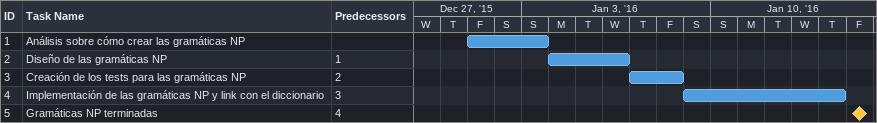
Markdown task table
| ID | Task | Start | Finish | Predecessors |
|---|---|---|---|---|
| 1 | Análisis sobre cómo crear las gramáticas NP | 2016-01-01 | 2016-01-03 |  |
| 2 | Diseño de las gramáticas NP | 2016-01-04 | 2016-01-06 | 1 |
| 3 | Creación de los tests para las gramáticas NP | 2016-01-07 | 2016-01-08 | 2 |
| 4 | Implementación de las gramáticas NP y link con el diccionario | 2016-01-09 | 2016-01-14 | 3 |
| 5 | Gramáticas NP terminadas (milestone) | 2016-01-15 | 2016-01-15 | 4 |
